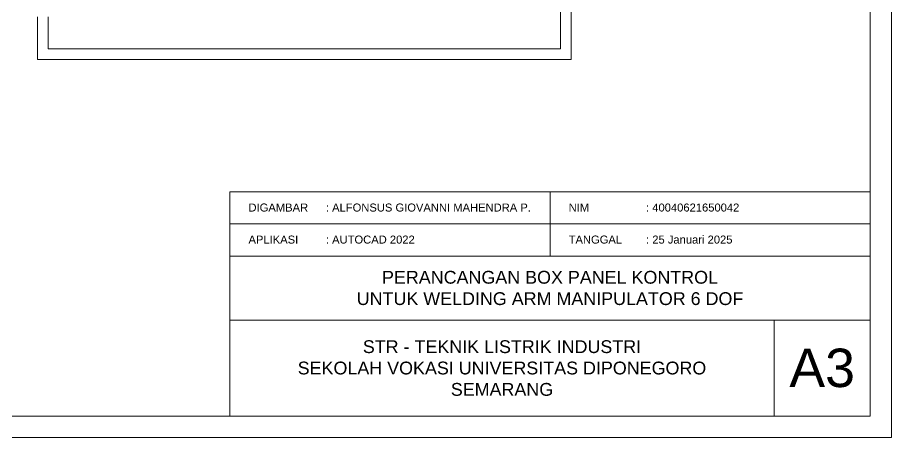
# Model space of a CAD drawing. Header units: millimetres. Extents: x 1937 to 4749, y 83 to 1608.
# Drawn here: x 2995.1 to 3199.8, y 82.9 to 181.3 of the extents above; entities that cross this region are included whole.
import ezdxf

# ---------------------------------------------------------------- set-up
doc = ezdxf.new("R2010")
doc.units = ezdxf.units.MM
doc.layers.get('0').update_dxf_attribs({"lineweight": 0})
doc.layers.add('Box Panel', color=7, linetype='Continuous', lineweight=0)
doc.styles.get("Standard").update_dxf_attribs({"font": 'arial.ttf'})

msp = doc.modelspace()

# ---------------------------------------------------------------- linework, layer by layer
at = {"linetype": 'ByBlock'}
for p, q in [((3044.829, 140.445), (3194.829, 140.445)), ((3044.829, 87.945), (3044.829, 140.445)), ((3119.829, 125.445), (3119.829, 140.445)), ((3044.829, 132.945), (3194.829, 132.945)), ((3044.829, 125.445), (3194.829, 125.445)), ((3044.829, 110.445), (3194.829, 110.445)), ((3172.329, 110.445), (3172.329, 87.945)), ((3194.829, 87.945), (3044.829, 87.945))]:
    msp.add_line(p, q, dxfattribs=at)
for points in [[(2779.829, 379.945), (3199.829, 379.945), (3199.829, 82.945), (2779.829, 82.945)], [(2784.829, 374.945), (3194.829, 374.945), (3194.829, 87.945), (2784.829, 87.945)]]:
    msp.add_lwpolyline(points, close=True)
at = {"layer": 'Box Panel'}
for points in [[(3124.76, 185.547), (3124.76, 171.484), (2999.76, 171.484), (2999.76, 171.484), (2999.76, 181.484)], [(3122.26, 185.547), (3122.26, 173.984), (3002.26, 173.984), (3002.26, 173.984), (3002.26, 181.484)]]:
    msp.add_lwpolyline(points, dxfattribs=at)

# ---------------------------------------------------------------- texts
at = {"linetype": 'ByBlock'}
for s, width, heights, insert, char_height, attachment_point in [('      DIGAMBAR^I: ALFONSUS GIOVANNI MAHENDRA P.', 75, [7.5], (3044.829, 136.781), 1.875, 4), ('      NIM^I^I: 40040621650042', 75, [7.5], (3119.829, 136.781), 1.875, 4), ('      APLIKASI^I: AUTOCAD 2022', 75, [7.5], (3044.829, 129.281), 1.875, 4), ('      TANGGAL^I: 25 Januari 2025', 75, [7.5], (3119.829, 129.281), 1.875, 4), ('PERANCANGAN BOX PANEL KONTROL\\PUNTUK WELDING ARM MANIPULATOR 6 DOF', 150, [0], (3119.829, 117.945), 3, 5), ('STR - TEKNIK LISTRIK INDUSTRI\\PSEKOLAH VOKASI UNIVERSITAS DIPONEGORO\\PSEMARANG', 127.5, [0], (3108.579, 99.195), 3, 5), ('A3', 22.5, [0], (3183.579, 99.195), 9, 5)]:
    msp.add_mtext_dynamic_manual_height_columns(s, width=width, gutter_width=9.375, heights=heights, dxfattribs=dict(at, insert=insert, char_height=char_height, attachment_point=attachment_point))

doc.saveas('drawing.dxf')
